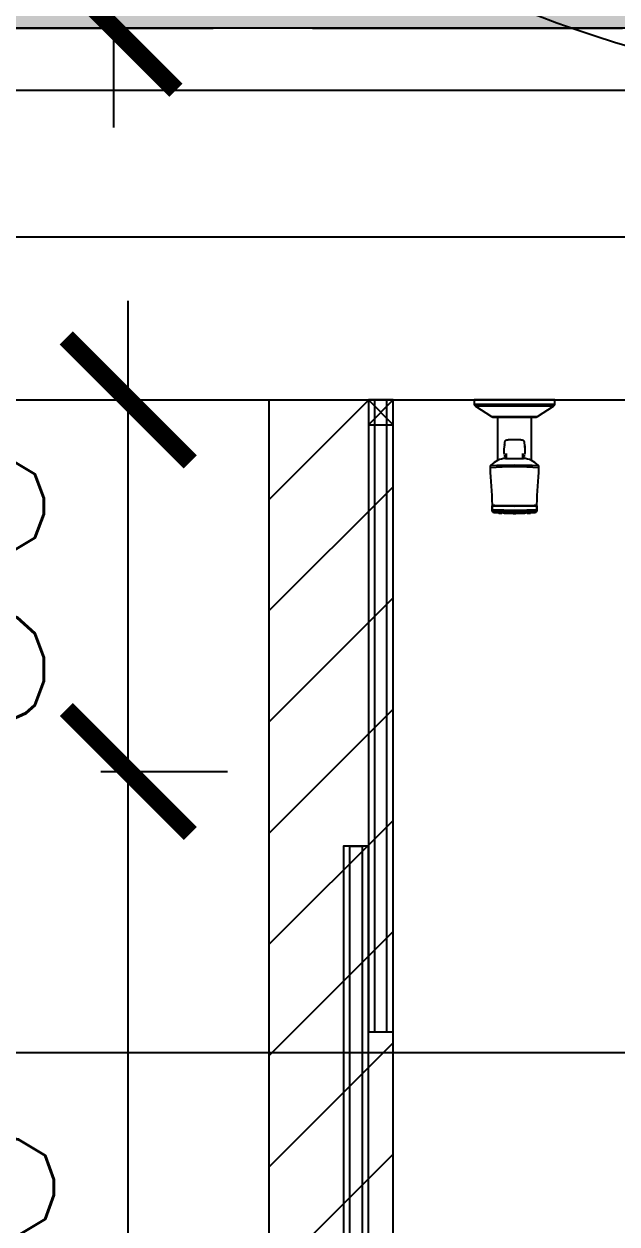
# Model space of a CAD drawing. Header units: centimetres. Extents: x -3744 to 3813, y -6963 to 3597.
# Drawn here: x -1590.8 to -1542.9, y 2651.5 to 2748.3 of the extents above; entities that cross this region are included whole.
import ezdxf

# ---------------------------------------------------------------- set-up
doc = ezdxf.new("R2010")
doc.units = ezdxf.units.CM
doc.header["$LTSCALE"] = 100
doc.header["$MEASUREMENT"] = 0
for name, pattern in [('A0-01 FLOOR PLANS$0$HIDDEN', [0.375, 0.25, -0.125]), ('GRID$0$GRID$0$XREF GRID$0$GRIDS$0$CENTER', [2, 1.25, -0.25, 0.25, -0.25]), ('HIDDEN', [0.375, 0.25, -0.125])]:
    doc.linetypes.add(name, pattern=pattern)
for name, color, linetype in [('A0-01 FLOOR PLANS$0$BATH FIXTURES', 85, 'Continuous'), ('A0-01 FLOOR PLANS$0$DIM IN', 1, 'Continuous'), ('A0-01 FLOOR PLANS$0$DOOR', 1, 'Continuous'), ('A0-01 FLOOR PLANS$0$HIDDEN -03', 8, 'A0-01 FLOOR PLANS$0$HIDDEN'), ('A0-01 FLOOR PLANS$0$STAIR', 4, 'Continuous'), ('A0-01 FLOOR PLANS$0$THRESHOLD', 8, 'Continuous'), ('A0-01 FLOOR PLANS$0$TILE', 252, 'Continuous'), ('A0-01 FLOOR PLANS$0$WALL-01', 7, 'Continuous'), ('GRID$0$XREF GRID', 11, 'GRID$0$GRID$0$XREF GRID$0$GRIDS$0$CENTER'), ('SOURROUNDING$0$DIM IN', 1, 'Continuous'), ('SOURROUNDING$0$KERBSTONE', 11, 'Continuous'), ('WALL-01', 7, 'Continuous'), ('WALL-03', 2, 'Continuous')]:
    doc.layers.add(name, color=color, linetype=linetype)
doc.styles.add('22', font='romans.shx')
doc.styles.add('A0-01 FLOOR PLANS$0$22', font='romans.shx')
doc.dimstyles.new('100', dxfattribs={"dimtxt": 15, "dimasz": 10, "dimexe": 8, "dimexo": 12, "dimgap": 6, "dimtad": 1, "dimdec": 0, "dimzin": 0, "dimdsep": 46, "dimtxsty": '22', "dimblk": 'ARCHTICK', "dimcen": 30, "dimdle": 8, "dimclrd": 1, "dimclre": 1, "dimclrt": 2, "dimadec": 0, "dimazin": 0, "dimtfac": 1, "dimtdec": 0, "dimtmove": 2, "dimatfit": 3, "dimldrblk": 'OBLIQUE', "dimfxl": 100, "dimtolj": 1, "dimtzin": 0, "dimarcsym": 0})
doc.dimstyles.new('A0-01 FLOOR PLANS$0$100', dxfattribs={"dimtxt": 15, "dimasz": 10, "dimexe": 8, "dimexo": 12, "dimgap": 6, "dimtad": 1, "dimdec": 0, "dimzin": 0, "dimdsep": 46, "dimtxsty": 'A0-01 FLOOR PLANS$0$22', "dimblk": 'A0-01 FLOOR PLANS$0$_ARCHTICK', "dimcen": 30, "dimdle": 8, "dimclrd": 1, "dimclre": 1, "dimclrt": 2, "dimadec": 0, "dimazin": 0, "dimtfac": 1, "dimtdec": 0, "dimtmove": 2, "dimatfit": 3, "dimldrblk": 'A0-01 FLOOR PLANS$0$_OBLIQUE', "dimfxl": 100, "dimtolj": 1, "dimtzin": 0, "dimarcsym": 0})

# ---------------------------------------------------------------- blocks, each defined once
blk = doc.blocks.new('_ARCHTICK')
at = {"color": 0, "linetype": 'ByBlock', "const_width": 0.15}
blk.add_lwpolyline([(-0.5, -0.5), (0.5, 0.5)], dxfattribs=at)
blk = doc.blocks.new('*D165')
at = {"layer": 'Defpoints', "color": 0, "transparency": 16777216}
for p in [(-1685, 3048), (-1583.541, 3048), (-1685, 2748)]:
    blk.add_point(p, dxfattribs=at)
at = {"layer": 'WALL-03', "color": 1, "lineweight": -2, "transparency": 16777216}
for p, q in [((-1583.541, 2740), (-1583.541, 3056)), ((-1673, 3048), (-1575.541, 3048)), ((-1673, 2748), (-1575.541, 2748))]:
    blk.add_line(p, q, dxfattribs=at)
at = {"layer": 'WALL-03', "color": 1, "lineweight": -2, "transparency": 16777216, "xscale": 10, "yscale": 10, "zscale": 10}
for p, rotation in [((-1583.541, 3048), 90), ((-1583.541, 2748), 270)]:
    blk.add_blockref('_ARCHTICK', p, dxfattribs=dict(at, rotation=rotation))
at = {"layer": 'WALL-03', "color": 2, "transparency": 16777216, "insert": (-1597.041, 2898), "char_height": 15, "attachment_point": 5, "rotation": 90, "style": '22'}
blk.add_mtext('\\A1;300', dxfattribs=at)
blk = doc.blocks.new('_OBLIQUE')
at = {"color": 0, "linetype": 'ByBlock'}
blk.add_line((-0.5, -0.5), (0.5, 0.5), dxfattribs=at)
blk = doc.blocks.new('GRID')
at = {"layer": 'GRID$0$XREF GRID'}
for p, q in [((-1969.804, 2696.16), (-230.236, 2696.16)), ((-1969.804, 2630.32), (-230.236, 2630.32))]:
    blk.add_line(p, q, dxfattribs=at)
blk = doc.blocks.new('A0-01 FLOOR PLANS$0$_ARCHTICK')
at = {"color": 0, "linetype": 'ByBlock', "const_width": 0.15}
blk.add_lwpolyline([(-0.5, -0.5), (0.5, 0.5)], dxfattribs=at)
blk = doc.blocks.new('*D2051')
at = {"layer": 'A0-01 FLOOR PLANS$0$DIM IN', "color": 1, "lineweight": -2, "transparency": 16777216}
for p, q in [((-1687.379, 2565), (-1687.379, 2661)), ((-1689.605, 2653), (-1679.379, 2653)), ((-1732.247, 2573), (-1679.379, 2573))]:
    blk.add_line(p, q, dxfattribs=at)
at = {"layer": 'Defpoints', "color": 0, "transparency": 16777216}
for p in [(-1701.605, 2653), (-1687.379, 2653), (-1744.247, 2573)]:
    blk.add_point(p, dxfattribs=at)
at = {"layer": 'A0-01 FLOOR PLANS$0$DIM IN', "color": 1, "lineweight": -2, "transparency": 16777216, "xscale": 10, "yscale": 10, "zscale": 10}
for p, rotation in [((-1687.379, 2653), 90), ((-1687.379, 2573), 270)]:
    blk.add_blockref('A0-01 FLOOR PLANS$0$_ARCHTICK', p, dxfattribs=dict(at, rotation=rotation))
at = {"layer": 'A0-01 FLOOR PLANS$0$DIM IN', "color": 2, "transparency": 16777216, "insert": (-1700.879, 2613), "char_height": 15, "attachment_point": 5, "rotation": 90, "style": 'A0-01 FLOOR PLANS$0$22'}
blk.add_mtext('\\A1;80', dxfattribs=at)
blk = doc.blocks.new('A0-01 FLOOR PLANS$0$_OBLIQUE')
at = {"color": 0, "linetype": 'ByBlock'}
blk.add_line((-0.5, -0.5), (0.5, 0.5), dxfattribs=at)
blk = doc.blocks.new('*D2070')
at = {"layer": 'A0-01 FLOOR PLANS$0$DIM IN', "color": 1, "lineweight": -2, "transparency": 16777216}
for p, q in [((-1687.379, 2645), (-1687.379, 2691)), ((-1689.605, 2683), (-1679.379, 2683)), ((-1689.605, 2653), (-1679.379, 2653))]:
    blk.add_line(p, q, dxfattribs=at)
at = {"layer": 'Defpoints', "color": 0, "transparency": 16777216}
for p in [(-1701.605, 2683), (-1687.379, 2683), (-1701.605, 2653)]:
    blk.add_point(p, dxfattribs=at)
at = {"layer": 'A0-01 FLOOR PLANS$0$DIM IN', "color": 1, "lineweight": -2, "transparency": 16777216, "xscale": 10, "yscale": 10, "zscale": 10}
for p, rotation in [((-1687.379, 2683), 90), ((-1687.379, 2653), 270)]:
    blk.add_blockref('A0-01 FLOOR PLANS$0$_ARCHTICK', p, dxfattribs=dict(at, rotation=rotation))
at = {"layer": 'A0-01 FLOOR PLANS$0$DIM IN', "color": 2, "transparency": 16777216, "insert": (-1701.71, 2668), "char_height": 15, "attachment_point": 5, "rotation": 90, "style": 'A0-01 FLOOR PLANS$0$22'}
blk.add_mtext('\\A1;30', dxfattribs=at)
blk = doc.blocks.new('A0-01 FLOOR PLANS$0$A$Cadd0125e')
at = {"layer": 'A0-01 FLOOR PLANS$0$BATH FIXTURES'}
for p, q in [((8.652, 0.093), (8.652, 6.407)), ((8.821, 6.5), (8.821, 0)), ((7.823, 5.098), (7.823, 1.402)), ((9.161, 1.25), (9.161, 5.25)), ((7.761, 4.635), (4.264, 4.635)), ((4.837, 3.935), (4.444, 3.932)), ((4.836, 3.935), (4.444, 3.932)), ((4.822, 3.933), (4.822, 3.933)), ((5.52, 4.068), (5.321, 4.071)), ((4.444, 2.568), (4.836, 2.565)), ((5.317, 2.424), (5.516, 2.428)), ((4.264, 1.865), (7.761, 1.865))]:
    blk.add_line(p, q, dxfattribs=at)
for points in [[(8.652, 0.093, 0.257001), (8.821, 0), (9.161, 0), (9.161, 6.5), (8.821, 6.5, 0.257001), (8.652, 6.407), (7.823, 5.098, 0.142087), (7.761, 4.884), (7.761, 1.616, 0.142087), (7.823, 1.402)], [(0.034, 4.096, 0.404323), (0.004, 4.068, -0.404323)], [(0.044, 4.536, 0.404323), (0.015, 4.507, -0.404323)], [(0.047, 4.156, 0.404323), (0.017, 4.127, -0.404323)], [(0.03, 3.385, 0.404323), (0, 3.357, -0.404323)], [(0.011, 3.839, 0.056358), (0.01, 3.833, -0.056358)], [(0.04, 2.909, 0.404323), (0.01, 2.881, -0.404323)], [(0.049, 2.995, 0.404323), (0.019, 2.967, -0.404323)], [(0.034, 2.674, 0.404323), (0.004, 2.645, -0.404323)], [(0.044, 2.234, 0.404323), (0.015, 2.206, -0.404323)]]:
    blk.add_lwpolyline(points, format="xyb", close=True, dxfattribs=at)
for points in [[(0.595, 5.044), (0.273, 5.044)], [(0.273, 1.456), (0.595, 1.456)]]:
    blk.add_lwpolyline(points, close=True, dxfattribs=at)
blk.add_lwpolyline([(3.888, 5.147, 0.00277), (3.873, 5.16, 0.001337), (3.866, 5.166, -0.020661), (3.866, 1.333, 0.001362), (3.873, 1.34, 0.00279), (3.888, 1.353)], format="xyb", dxfattribs=at)
for centre, radius, start, end in [((3.721, 5.019), 0.207, 45.46175, 99.49755), ((-27.865, 3.251), 31.613, 356.41998, 3.57738), ((3.829, 5.113), 0.0651, 46.21116, 54.7843), ((2.673, 3.859), 1.771, 4.05993, 46.71054), ((19.333, 3.25), 14.91, 177.17518, 182.82458), ((2.674, 2.641), 1.771, 313.28977, 355.95366), ((3.722, 1.478), 0.204, 260.0327, 314.9167), ((3.828, 1.387), 0.0656, 306.85545, 313.77575)]:
    blk.add_arc(centre, radius, start, end, dxfattribs=at)
for centre, major_axis, ratio, start_param, end_param in [((0.625, 3.25), (0, 1.764), 0.017452, 0.079526, 3.069997), ((0.625, 3.25), (0, 1.764), 0.017452, 0.079526, 3.069997), ((0.625, 3.25), (0, 1.764), 0.017452, 0, 0.079526), ((0.625, 3.25), (0, 1.764), 0.017452, 0, 0.079526), ((4.708, 3.965), (0.197, -0.012), 0.259959, 4.930881, 5.439711), ((0.625, 3.25), (0, 1.764), 0.017452, 3.069997, 3.292425), ((0.625, 3.25), (0, 1.764), 0.017452, 3.069997, 3.292425), ((0.625, 3.25), (0, 1.764), 0.017452, 3.292425, 3.362535), ((0.625, 3.25), (0, 1.764), 0.017452, 3.292425, 3.362535)]:
    blk.add_ellipse(centre, major_axis=major_axis, ratio=ratio, start_param=start_param, end_param=end_param, dxfattribs=at)
for points, knots in [([(0.273, 1.456), (0.253, 1.455), (0.223, 1.456), (0.179, 1.464), (0.148, 1.477), (0.129, 1.49), (0.117, 1.501), (0.11, 1.51), (0.099, 1.526), (0.09, 1.545), (0.085, 1.567), (0.083, 1.581), (0.08, 1.603), (0.078, 1.631), (0.076, 1.666), (0.073, 1.71), (0.071, 1.763), (0.069, 1.827), (0.067, 1.902), (0.066, 1.986), (0.064, 2.077), (0.062, 2.172), (0.061, 2.271), (0.06, 2.372), (0.059, 2.475), (0.058, 2.594), (0.057, 2.731), (0.056, 2.889), (0.055, 3.055), (0.055, 3.208), (0.055, 3.347), (0.056, 3.469), (0.056, 3.594), (0.056, 3.718), (0.057, 3.84), (0.058, 3.962), (0.059, 4.082), (0.06, 4.198), (0.062, 4.301), (0.063, 4.394), (0.065, 4.476), (0.066, 4.55), (0.068, 4.621), (0.07, 4.683), (0.071, 4.738), (0.073, 4.784), (0.075, 4.827), (0.077, 4.864), (0.08, 4.897), (0.083, 4.92), (0.086, 4.937), (0.089, 4.949), (0.093, 4.961), (0.098, 4.971), (0.107, 4.986), (0.117, 4.999), (0.13, 5.01), (0.143, 5.019), (0.163, 5.03), (0.191, 5.039), (0.23, 5.044), (0.256, 5.045), (0.273, 5.044), (0.256, 5.045), (0.23, 5.044), (0.191, 5.039), (0.163, 5.03), (0.143, 5.019), (0.13, 5.01), (0.117, 4.999), (0.107, 4.986), (0.098, 4.971), (0.093, 4.961), (0.089, 4.949), (0.086, 4.937), (0.083, 4.92), (0.08, 4.897), (0.077, 4.864), (0.075, 4.827), (0.073, 4.784), (0.071, 4.738), (0.07, 4.683), (0.068, 4.621), (0.066, 4.55), (0.065, 4.476), (0.063, 4.394), (0.062, 4.301), (0.06, 4.198), (0.059, 4.082), (0.058, 3.962), (0.057, 3.84), (0.056, 3.718), (0.056, 3.594), (0.056, 3.469), (0.055, 3.347), (0.055, 3.208), (0.055, 3.055), (0.056, 2.889), (0.057, 2.731), (0.058, 2.594), (0.059, 2.475), (0.06, 2.372), (0.061, 2.271), (0.062, 2.172), (0.064, 2.077), (0.066, 1.986), (0.067, 1.902), (0.069, 1.827), (0.071, 1.763), (0.073, 1.71), (0.076, 1.666), (0.078, 1.631), (0.08, 1.603), (0.083, 1.581), (0.085, 1.567), (0.09, 1.545), (0.099, 1.526), (0.11, 1.51), (0.117, 1.501), (0.129, 1.49), (0.148, 1.477), (0.179, 1.464), (0.223, 1.456), (0.253, 1.455), (0.273, 1.456)], [0, 0, 0, 0, 0.009924, 0.017881, 0.02396, 0.02839, 0.031389, 0.033592, 0.038002, 0.047186, 0.057208, 0.072286, 0.088852, 0.106788, 0.126095, 0.146781, 0.16886, 0.192349, 0.217137, 0.241707, 0.265629, 0.288899, 0.311512, 0.333465, 0.354752, 0.375371, 0.405038, 0.434021, 0.464183, 0.495586, 0.517215, 0.539395, 0.562133, 0.585428, 0.608917, 0.63157, 0.657568, 0.68228, 0.70571, 0.727859, 0.749308, 0.768613, 0.78946, 0.811862, 0.829695, 0.848419, 0.868047, 0.888308, 0.910368, 0.929016, 0.937976, 0.945877, 0.954411, 0.961283, 0.965115, 0.969625, 0.972243, 0.975197, 0.979194, 0.984585, 0.991509, 1, 1, 1, 1.008491, 1.015415, 1.020806, 1.024803, 1.027757, 1.030375, 1.034885, 1.038717, 1.045589, 1.054123, 1.062024, 1.070984, 1.089632, 1.111692, 1.131953, 1.151581, 1.170305, 1.188138, 1.21054, 1.231387, 1.250692, 1.272141, 1.29429, 1.31772, 1.342432, 1.36843, 1.391083, 1.414572, 1.437867, 1.460605, 1.482785, 1.504414, 1.535817, 1.565979, 1.594962, 1.624629, 1.645248, 1.666535, 1.688488, 1.711101, 1.734371, 1.758293, 1.782863, 1.807651, 1.83114, 1.853219, 1.873905, 1.893212, 1.911148, 1.927714, 1.942792, 1.952814, 1.961998, 1.966408, 1.968611, 1.97161, 1.97604, 1.982119, 1.990076, 2, 2, 2, 2]), ([(0.273, 1.456), (0.273, 1.456), (0.273, 1.456), (0.269, 1.458), (0.264, 1.507), (0.257, 1.69), (0.253, 1.825), (0.248, 2.16), (0.245, 2.361), (0.242, 2.796), (0.242, 3.031), (0.242, 3.501), (0.243, 3.735), (0.246, 4.168), (0.248, 4.366), (0.254, 4.695), (0.257, 4.826), (0.265, 5), (0.269, 5.044), (0.273, 5.044), (0.269, 5.044), (0.265, 5), (0.257, 4.826), (0.254, 4.695), (0.248, 4.366), (0.246, 4.168), (0.243, 3.735), (0.242, 3.501), (0.242, 3.031), (0.242, 2.796), (0.245, 2.361), (0.248, 2.16), (0.253, 1.825), (0.257, 1.69), (0.264, 1.507), (0.269, 1.458), (0.273, 1.456), (0.273, 1.456), (0.273, 1.456)], [0, 0, 0, 0, 0.002872, 0.002872, 0.127872, 0.127872, 0.252872, 0.252872, 0.377872, 0.377872, 0.502872, 0.502872, 0.627872, 0.627872, 0.752872, 0.752872, 0.877872, 0.877872, 1, 1, 1, 1.12242, 1.12242, 1.247719, 1.247719, 1.373018, 1.373018, 1.498316, 1.498316, 1.623615, 1.623615, 1.748914, 1.748914, 1.874213, 1.874213, 1.999512, 1.999512, 2, 2, 2, 2]), ([(0.595, 5.044), (0.598, 5.044), (0.604, 5.044), (0.613, 5.039), (0.619, 5.034), (0.622, 5.028), (0.625, 5.023), (0.626, 5.018), (0.628, 5.011), (0.628, 5.005), (0.629, 5.001), (0.628, 5.005), (0.628, 5.011), (0.626, 5.018), (0.625, 5.023), (0.622, 5.028), (0.619, 5.034), (0.613, 5.039), (0.604, 5.044), (0.598, 5.044), (0.595, 5.044)], [0, 0, 0, 0, 0.040837, 0.104882, 0.170099, 0.240859, 0.347859, 0.486894, 0.698093, 1, 1, 1, 1.301907, 1.513106, 1.652141, 1.759141, 1.829901, 1.895118, 1.959163, 2, 2, 2, 2]), ([(0.63, 1.523), (0.63, 1.527), (0.63, 1.531), (0.627, 1.559), (0.625, 1.591), (0.622, 1.679), (0.62, 1.733), (0.616, 1.86), (0.615, 1.932), (0.612, 2.095), (0.611, 2.183), (0.609, 2.372), (0.608, 2.475), (0.605, 2.792), (0.605, 3.019), (0.605, 3.25), (0.605, 3.481), (0.605, 3.71), (0.608, 4.131), (0.611, 4.326), (0.615, 4.567), (0.616, 4.641), (0.62, 4.767), (0.622, 4.821), (0.625, 4.908), (0.627, 4.942), (0.63, 4.968), (0.63, 4.972), (0.63, 4.976)], [0, 0, 0, 0, 0.031344, 0.031344, 0.169724, 0.169724, 0.308103, 0.308103, 0.446482, 0.446482, 0.584862, 0.584862, 0.723241, 0.723241, 1, 1, 1, 1.277961, 1.277961, 1.555923, 1.555923, 1.694904, 1.694904, 1.833884, 1.833884, 1.972865, 1.972865, 2, 2, 2, 2]), ([(0.682, 5.047), (0.68, 5.047), (0.674, 5.047), (0.664, 5.043), (0.653, 5.037), (0.646, 5.029), (0.641, 5.022), (0.638, 5.016), (0.636, 5.011), (0.634, 5.005), (0.633, 4.997), (0.631, 4.989), (0.631, 4.983), (0.631, 4.981)], [0, 0, 0, 0, 0.018142, 0.075916, 0.128935, 0.180639, 0.234525, 0.295667, 0.372066, 0.476166, 0.632104, 0.912558, 1, 1, 1, 1]), ([(0.044, 4.265), (0.044, 4.265), (0.04, 4.265), (0.033, 4.267), (0.025, 4.272), (0.02, 4.279), (0.017, 4.285), (0.015, 4.289), (0.015, 4.292), (0.015, 4.294), (0.015, 4.295), (0.015, 4.294), (0.015, 4.292), (0.015, 4.289), (0.017, 4.285), (0.02, 4.279), (0.025, 4.272), (0.033, 4.267), (0.04, 4.265), (0.044, 4.265), (0.044, 4.265)], [0, 0, 0, 0, 0.017198, 0.209791, 0.385258, 0.529689, 0.655532, 0.744471, 0.846042, 1, 1, 1, 1.153958, 1.255529, 1.344468, 1.470311, 1.614742, 1.790209, 1.982802, 2, 2, 2, 2]), ([(4.736, 4.064), (4.72, 4.063), (4.699, 4.061), (4.666, 4.056), (4.657, 4.054), (4.649, 4.053), (4.636, 4.051), (4.619, 4.046), (4.601, 4.036), (4.585, 4.024), (4.572, 4.007), (4.562, 3.988), (4.551, 3.965), (4.544, 3.944), (4.541, 3.933), (4.541, 3.933)], [0, 0, 0, 0, 0.261916, 0.442765, 0.490102, 0.537322, 0.596088, 0.655775, 0.714696, 0.772041, 0.819201, 0.865142, 0.929777, 0.998908, 1, 1, 1, 1]), ([(4.741, 4.064), (4.833, 4.072), (4.925, 4.072), (5.017, 4.072), (5.092, 4.072), (5.168, 4.072), (5.244, 4.072), (5.31, 4.071), (5.376, 4.07), (5.441, 4.068)], [0, 0, 0, 0, 1, 1, 1, 2, 2, 2, 3, 3, 3, 3]), ([(5.517, 2.428), (5.529, 2.428), (5.548, 2.428), (5.578, 2.429), (5.605, 2.43), (5.63, 2.432), (5.652, 2.433), (5.673, 2.435), (5.69, 2.436), (5.707, 2.438), (5.722, 2.44), (5.738, 2.442), (5.753, 2.445), (5.766, 2.447), (5.776, 2.45), (5.786, 2.452), (5.795, 2.455), (5.803, 2.458), (5.811, 2.461), (5.817, 2.464), (5.824, 2.467), (5.832, 2.472), (5.841, 2.479), (5.854, 2.491), (5.866, 2.51), (5.876, 2.532), (5.887, 2.56), (5.897, 2.597), (5.907, 2.64), (5.917, 2.693), (5.926, 2.75), (5.931, 2.798), (5.935, 2.835), (5.938, 2.865), (5.94, 2.899), (5.944, 2.948), (5.946, 3.012), (5.949, 3.093), (5.95, 3.18), (5.95, 3.273), (5.949, 3.368), (5.947, 3.461), (5.944, 3.55), (5.939, 3.621), (5.934, 3.675), (5.93, 3.714), (5.925, 3.755), (5.918, 3.801), (5.91, 3.845), (5.902, 3.882), (5.894, 3.912), (5.886, 3.939), (5.877, 3.964), (5.868, 3.983), (5.857, 4), (5.847, 4.012), (5.84, 4.019), (5.831, 4.025), (5.824, 4.029), (5.816, 4.034), (5.806, 4.038), (5.798, 4.041), (5.792, 4.043), (5.784, 4.045), (5.777, 4.047), (5.768, 4.049), (5.758, 4.051), (5.748, 4.052), (5.736, 4.054), (5.72, 4.057), (5.706, 4.058), (5.689, 4.06), (5.675, 4.061), (5.658, 4.062), (5.64, 4.064), (5.62, 4.065), (5.599, 4.066), (5.577, 4.067), (5.563, 4.067), (5.556, 4.067)], [0, 0, 0, 0, 0.034691, 0.066377, 0.095186, 0.121282, 0.144852, 0.166081, 0.185168, 0.198757, 0.215917, 0.236123, 0.253223, 0.267206, 0.276209, 0.285043, 0.295811, 0.304095, 0.310563, 0.315945, 0.319875, 0.324511, 0.330106, 0.335887, 0.343605, 0.354236, 0.366908, 0.378747, 0.392043, 0.407307, 0.422694, 0.435607, 0.441339, 0.447544, 0.455288, 0.462789, 0.477632, 0.492677, 0.508995, 0.526024, 0.543675, 0.561661, 0.578526, 0.595192, 0.605393, 0.613569, 0.622125, 0.635568, 0.648559, 0.659166, 0.668835, 0.678191, 0.688076, 0.698939, 0.708058, 0.711559, 0.715397, 0.719322, 0.723637, 0.72731, 0.732041, 0.737264, 0.743366, 0.750983, 0.761063, 0.770186, 0.779166, 0.790116, 0.803025, 0.820484, 0.841437, 0.854477, 0.86953, 0.886728, 0.906336, 0.927258, 0.950798, 0.9772, 1, 1, 1, 1]), ([(0.03, 3.115), (0.029, 3.115), (0.026, 3.114), (0.018, 3.117), (0.01, 3.122), (0.005, 3.128), (0.002, 3.134), (0.001, 3.139), (0, 3.142), (0, 3.143), (0, 3.144), (0, 3.143), (0, 3.142), (0.001, 3.139), (0.002, 3.134), (0.005, 3.128), (0.01, 3.122), (0.018, 3.117), (0.026, 3.114), (0.029, 3.115), (0.03, 3.115)], [0, 0, 0, 0, 0.017198, 0.209791, 0.385258, 0.529689, 0.655532, 0.744471, 0.846042, 1, 1, 1, 1.153958, 1.255529, 1.344468, 1.470311, 1.614742, 1.790209, 1.982802, 2, 2, 2, 2]), ([(0.034, 3.826), (0.034, 3.826), (0.03, 3.825), (0.022, 3.828), (0.014, 3.833), (0.009, 3.839), (0.006, 3.845), (0.005, 3.85), (0.004, 3.853), (0.004, 3.854), (0.004, 3.855), (0.004, 3.854), (0.004, 3.853), (0.005, 3.85), (0.006, 3.845), (0.009, 3.839), (0.014, 3.833), (0.022, 3.828), (0.03, 3.825), (0.034, 3.826), (0.034, 3.826)], [0, 0, 0, 0, 0.017198, 0.209791, 0.385258, 0.529689, 0.655532, 0.744471, 0.846042, 1, 1, 1, 1.153958, 1.255529, 1.344468, 1.470311, 1.614742, 1.790209, 1.982802, 2, 2, 2, 2]), ([(0.04, 3.591), (0.039, 3.591), (0.036, 3.59), (0.028, 3.593), (0.02, 3.598), (0.015, 3.604), (0.012, 3.61), (0.01, 3.615), (0.01, 3.618), (0.01, 3.619), (0.01, 3.62), (0.01, 3.619), (0.01, 3.618), (0.01, 3.615), (0.012, 3.61), (0.015, 3.604), (0.02, 3.598), (0.028, 3.593), (0.036, 3.59), (0.039, 3.591), (0.04, 3.591)], [0, 0, 0, 0, 0.017198, 0.209791, 0.385258, 0.529689, 0.655532, 0.744471, 0.846042, 1, 1, 1, 1.153958, 1.255529, 1.344468, 1.470311, 1.614742, 1.790209, 1.982802, 2, 2, 2, 2]), ([(0.049, 3.505), (0.048, 3.505), (0.045, 3.504), (0.037, 3.506), (0.029, 3.511), (0.024, 3.518), (0.021, 3.524), (0.02, 3.529), (0.019, 3.532), (0.019, 3.533), (0.019, 3.534), (0.019, 3.533), (0.019, 3.532), (0.02, 3.529), (0.021, 3.524), (0.024, 3.518), (0.029, 3.511), (0.037, 3.506), (0.045, 3.504), (0.048, 3.505), (0.049, 3.505)], [0, 0, 0, 0, 0.017198, 0.209791, 0.385258, 0.529689, 0.655532, 0.744471, 0.846042, 1, 1, 1, 1.153958, 1.255529, 1.344468, 1.470311, 1.614742, 1.790209, 1.982802, 2, 2, 2, 2]), ([(0.034, 2.403), (0.034, 2.403), (0.03, 2.403), (0.022, 2.405), (0.014, 2.41), (0.009, 2.417), (0.006, 2.423), (0.005, 2.427), (0.004, 2.43), (0.004, 2.432), (0.004, 2.433), (0.004, 2.432), (0.004, 2.43), (0.005, 2.427), (0.006, 2.423), (0.009, 2.417), (0.014, 2.41), (0.022, 2.405), (0.03, 2.403), (0.034, 2.403), (0.034, 2.403)], [0, 0, 0, 0, 0.017198, 0.209791, 0.385258, 0.529689, 0.655532, 0.744471, 0.846042, 1, 1, 1, 1.153958, 1.255529, 1.344468, 1.470311, 1.614742, 1.790209, 1.982802, 2, 2, 2, 2]), ([(0.011, 2.662), (0.01, 2.664), (0.01, 2.666), (0.01, 2.667), (0.01, 2.668), (0.01, 2.667), (0.01, 2.666), (0.01, 2.664), (0.011, 2.662)], [0, 0, 0, 0, 0.369056, 1, 1, 1, 1.630944, 2, 2, 2, 2]), ([(0.044, 1.964), (0.044, 1.964), (0.04, 1.963), (0.033, 1.966), (0.025, 1.971), (0.02, 1.977), (0.017, 1.983), (0.015, 1.988), (0.015, 1.991), (0.015, 1.992), (0.015, 1.993), (0.015, 1.992), (0.015, 1.991), (0.015, 1.988), (0.017, 1.983), (0.02, 1.977), (0.025, 1.971), (0.033, 1.966), (0.04, 1.963), (0.044, 1.964), (0.044, 1.964)], [0, 0, 0, 0, 0.017198, 0.209791, 0.385258, 0.529689, 0.655532, 0.744471, 0.846042, 1, 1, 1, 1.153958, 1.255529, 1.344468, 1.470311, 1.614742, 1.790209, 1.982802, 2, 2, 2, 2]), ([(0.047, 2.344), (0.046, 2.344), (0.043, 2.344), (0.035, 2.346), (0.027, 2.351), (0.022, 2.358), (0.019, 2.364), (0.018, 2.368), (0.017, 2.371), (0.017, 2.373), (0.017, 2.374), (0.017, 2.373), (0.017, 2.371), (0.018, 2.368), (0.019, 2.364), (0.022, 2.358), (0.027, 2.351), (0.035, 2.346), (0.043, 2.344), (0.046, 2.344), (0.047, 2.344)], [0, 0, 0, 0, 0.017198, 0.209791, 0.385258, 0.529689, 0.655532, 0.744471, 0.846042, 1, 1, 1, 1.153958, 1.255529, 1.344468, 1.470311, 1.614742, 1.790209, 1.982802, 2, 2, 2, 2]), ([(4.836, 2.581), (4.809, 2.585), (4.777, 2.588), (4.747, 2.587), (4.646, 2.588), (4.545, 2.589), (4.444, 2.59)], [0, 0, 0, 0, 1, 1, 1, 2, 2, 2, 2]), ([(4.54, 2.567), (4.543, 2.557), (4.55, 2.537), (4.561, 2.511), (4.571, 2.491), (4.584, 2.475), (4.594, 2.466), (4.607, 2.457), (4.623, 2.449), (4.639, 2.445), (4.652, 2.443), (4.658, 2.442), (4.666, 2.441), (4.686, 2.437), (4.709, 2.435), (4.728, 2.433), (4.735, 2.433)], [0, 0, 0, 0, 0.062609, 0.129698, 0.190349, 0.232139, 0.269729, 0.30588, 0.36386, 0.421572, 0.479984, 0.53868, 0.587117, 0.636096, 0.881647, 1, 1, 1, 1]), ([(5.441, 2.427), (5.376, 2.426), (5.31, 2.425), (5.244, 2.424), (5.168, 2.424), (5.092, 2.424), (5.017, 2.424), (4.924, 2.424), (4.832, 2.424), (4.74, 2.432)], [0, 0, 0, 0, 1, 1, 1, 2, 2, 2, 3, 3, 3, 3]), ([(0.629, 1.502), (0.629, 1.502), (0.629, 1.496), (0.628, 1.49), (0.626, 1.482), (0.625, 1.477), (0.623, 1.473), (0.62, 1.468), (0.615, 1.463), (0.607, 1.458), (0.599, 1.455), (0.595, 1.456), (0.595, 1.456), (0.595, 1.456), (0.599, 1.455), (0.607, 1.458), (0.615, 1.463), (0.62, 1.468), (0.623, 1.473), (0.625, 1.477), (0.626, 1.482), (0.628, 1.49), (0.629, 1.496), (0.629, 1.502), (0.629, 1.502)], [0, 0, 0, 0, 0.003514, 0.353947, 0.551493, 0.672416, 0.756463, 0.821383, 0.877965, 0.933598, 0.994778, 1, 1, 1, 1.005222, 1.066402, 1.122035, 1.178617, 1.243537, 1.327584, 1.448507, 1.646053, 1.996486, 2, 2, 2, 2]), ([(0.631, 1.519), (0.631, 1.517), (0.632, 1.51), (0.633, 1.502), (0.635, 1.493), (0.637, 1.486), (0.64, 1.48), (0.645, 1.473), (0.653, 1.465), (0.663, 1.458), (0.674, 1.454), (0.68, 1.454), (0.682, 1.454)], [0, 0, 0, 0, 0.087435, 0.430457, 0.580647, 0.688337, 0.753671, 0.81216, 0.867684, 0.92348, 0.980477, 1, 1, 1, 1])]:
    blk.add_open_spline(points, degree=3, knots=knots, dxfattribs=at)
for points, weights, knots in [([(0.625, 1.65), (0.609, 1.65), (0.601, 2.45), (0.593, 3.25), (0.601, 4.05), (0.609, 4.85), (0.625, 4.85), (0.597, 4.85), (0.597, 3.25), (0.597, 1.65), (0.625, 1.65)], [1, 0.866025403784, 1, 0.866025403784, 1, 0.866025403784, 1, 0.707106781187, 1, 0.707106781187, 1], [0, 0, 0, 1.047198, 1.047198, 2.094395, 2.094395, 3.141593, 3.141593, 4.712389, 4.712389, 6.283185, 6.283185, 6.283185]), ([(0.629, 4.998), (0.63, 4.99), (0.631, 4.978), (0.63, 4.99), (0.629, 4.998), (0.627, 5.014), (0.625, 5.014), (0.627, 5.014), (0.629, 4.998)], [1, 0.999435686662, 1, 0.999435686662, 1, 0.997653932691, 1, 0.997653932691, 1], [0, 0, 0, 0.0671932, 0.0671932, 0.1343865, 0.1343865, 0.2714116, 0.2714116, 0.4084367, 0.4084367, 0.4084367]), ([(0.004, 3.858), (0.003, 3.875), (0.003, 3.962), (0.003, 4.049), (0.004, 4.065), (0.003, 4.049), (0.003, 3.962), (0.003, 3.875), (0.004, 3.858)], [1, 0.771731449229, 1, 0.771731449229, 1, 0.771731449229, 1, 0.771731449229, 1], [0, 0, 0, 1.378474, 1.378474, 2.756948, 2.756948, 4.135422, 4.135422, 5.513896, 5.513896, 5.513896]), ([(0.015, 4.297), (0.013, 4.315), (0.013, 4.402), (0.013, 4.489), (0.015, 4.505), (0.013, 4.489), (0.013, 4.402), (0.013, 4.315), (0.015, 4.297)], [1, 0.771731449229, 1, 0.771731449229, 1, 0.771731449229, 1, 0.771731449229, 1], [0, 0, 0, 1.378474, 1.378474, 2.756948, 2.756948, 4.135422, 4.135422, 5.513896, 5.513896, 5.513896]), ([(0.034, 3.826), (0.032, 3.826), (0.032, 3.961), (0.032, 4.097), (0.034, 4.097), (0.047, 4.097), (0.059, 4.097), (0.047, 4.097), (0.034, 4.097), (0.032, 4.097), (0.032, 3.961), (0.032, 3.826), (0.034, 3.826), (0.046, 3.825), (0.057, 3.825), (0.046, 3.825), (0.034, 3.826)], [1, 0.707214493379, 1, 0.707214493379, 1, 1, 1, 1, 1, 0.707214493379, 1, 0.707214493379, 1, 1, 1, 1, 1], [0, 0, 0, 1.570492, 1.570492, 3.140983, 3.140983, 4.140983, 4.140983, 5.140983, 5.140983, 6.711475, 6.711475, 8.281967, 8.281967, 9.281967, 9.281967, 10.281967, 10.281967, 10.281967]), ([(0.044, 4.265), (0.042, 4.265), (0.042, 4.401), (0.042, 4.536), (0.044, 4.536), (0.055, 4.536), (0.066, 4.537), (0.055, 4.536), (0.044, 4.536), (0.042, 4.536), (0.042, 4.401), (0.042, 4.265), (0.044, 4.265), (0.053, 4.265), (0.061, 4.265), (0.053, 4.265), (0.044, 4.265)], [1, 0.707214493379, 1, 0.707214493379, 1, 1, 1, 1, 1, 0.707214493381, 1, 0.707214493381, 1, 1, 1, 1, 1], [0, 0, 0, 1.570492, 1.570492, 3.140983, 3.140983, 4.140983, 4.140983, 5.140983, 5.140983, 6.711475, 6.711475, 8.281967, 8.281967, 9.281967, 9.281967, 10.281967, 10.281967, 10.281967]), ([(0.045, 4.097), (0.045, 4.156), (0.047, 4.156), (0.053, 4.156), (0.06, 4.156), (0.053, 4.156), (0.047, 4.156), (0.045, 4.156), (0.045, 4.097)], [1, 0.884663674898, 1, 1, 1, 1, 1, 0.884663674898, 1], [0, 0, 0, 0.970048, 0.970048, 1.970048, 1.970048, 2.970048, 2.970048, 3.940097, 3.940097, 3.940097]), ([(4.444, 3.91), (4.595, 3.911), (4.747, 3.912), (4.797, 3.912), (4.836, 3.919)], [1, 1, 1, 0.967192798555, 1], [0, 0, 0, 1, 1, 1.513717, 1.513717, 1.513717]), ([(0, 3.147), (-0.001, 3.164), (-0.001, 3.251), (-0.001, 3.338), (0, 3.354), (-0.001, 3.338), (-0.001, 3.251), (-0.001, 3.164), (0, 3.147)], [1, 0.771731449229, 1, 0.771731449229, 1, 0.771731449229, 1, 0.771731449229, 1], [0, 0, 0, 1.378474, 1.378474, 2.756948, 2.756948, 4.135422, 4.135422, 5.513896, 5.513896, 5.513896]), ([(0.01, 3.623), (0.008, 3.64), (0.008, 3.727), (0.008, 3.814), (0.01, 3.83), (0.008, 3.814), (0.008, 3.727), (0.008, 3.64), (0.01, 3.623)], [1, 0.771731449229, 1, 0.771731449229, 1, 0.771731449229, 1, 0.771731449229, 1], [0, 0, 0, 1.378474, 1.378474, 2.756948, 2.756948, 4.135422, 4.135422, 5.513896, 5.513896, 5.513896]), ([(0.019, 3.537), (0.018, 3.548), (0.018, 3.601), (0.018, 3.548), (0.019, 3.537)], [1, 0.880136793313, 1, 0.880136793313, 1], [0, 0, 0, 0.989292, 0.989292, 1.978584, 1.978584, 1.978584]), ([(0.018, 2.9), (0.018, 2.953), (0.019, 2.964), (0.018, 2.953), (0.018, 2.9)], [1, 0.876807866783, 1, 0.876807866783, 1], [0, 0, 0, 1.003227, 1.003227, 2.006454, 2.006454, 2.006454]), ([(0.027, 3.388), (0.026, 3.397), (0.026, 3.435), (0.025, 3.473), (0.025, 3.517), (0.025, 3.473), (0.026, 3.435), (0.026, 3.397), (0.027, 3.388)], [1, 0.919204368944, 1, 0.919204368944, 1, 0.919204368944, 1, 0.919204368944, 1], [0, 0, 0, 0.809482, 0.809482, 1.618964, 1.618964, 2.428447, 2.428447, 3.237929, 3.237929, 3.237929]), ([(0.025, 2.984), (0.025, 3.028), (0.026, 3.066), (0.026, 3.104), (0.027, 3.113), (0.026, 3.104), (0.026, 3.066), (0.025, 3.028), (0.025, 2.984)], [1, 0.918085200288, 1, 0.918085200288, 1, 0.918085200288, 1, 0.918085200288, 1], [0, 0, 0, 0.815148, 0.815148, 1.630295, 1.630295, 2.445443, 2.445443, 3.260591, 3.260591, 3.260591]), ([(0.03, 3.114), (0.027, 3.115), (0.027, 3.25), (0.027, 3.385), (0.03, 3.386), (0.043, 3.386), (0.055, 3.386), (0.043, 3.386), (0.03, 3.386), (0.027, 3.385), (0.027, 3.25), (0.027, 3.115), (0.03, 3.114), (0.043, 3.114), (0.055, 3.114), (0.043, 3.114), (0.03, 3.114)], [1, 0.707214493378, 1, 0.707214493378, 1, 1, 1, 1, 1, 0.707214493381, 1, 0.707214493381, 1, 1, 1, 1, 1], [0, 0, 0, 1.570492, 1.570492, 3.140983, 3.140983, 4.140983, 4.140983, 5.140983, 5.140983, 6.711475, 6.711475, 8.281967, 8.281967, 9.281967, 9.281967, 10.281967, 10.281967, 10.281967]), ([(0.038, 3.827), (0.037, 3.764), (0.037, 3.677), (0.038, 3.591), (0.04, 3.591), (0.048, 3.59), (0.056, 3.59), (0.048, 3.59), (0.04, 3.591), (0.038, 3.591), (0.037, 3.677), (0.037, 3.764), (0.038, 3.827)], [1, 0.824380766099, 1, 0.824380766099, 1, 1, 1, 1, 1, 0.824519982907, 1, 0.824519982907, 1], [0, 0, 0, 1.203378, 1.203378, 2.406756, 2.406756, 3.406756, 3.406756, 4.406756, 4.406756, 5.609642, 5.609642, 6.812528, 6.812528, 6.812528]), ([(0.038, 2.674), (0.037, 2.737), (0.037, 2.823), (0.038, 2.909), (0.04, 2.909), (0.048, 2.91), (0.056, 2.91), (0.048, 2.91), (0.04, 2.909), (0.038, 2.909), (0.037, 2.823), (0.037, 2.737), (0.038, 2.674)], [1, 0.825991228198, 1, 0.825991228198, 1, 1, 1, 1, 1, 0.825991228198, 1, 0.825991228198, 1], [0, 0, 0, 1.197676, 1.197676, 2.395352, 2.395352, 3.395352, 3.395352, 4.395352, 4.395352, 5.593027, 5.593027, 6.790703, 6.790703, 6.790703]), ([(0.049, 3.504), (0.047, 3.504), (0.047, 3.59), (0.047, 3.504), (0.049, 3.504), (0.052, 3.504), (0.056, 3.504), (0.052, 3.504), (0.049, 3.504)], [1, 0.826224660362, 1, 0.826224660368, 1, 1, 1, 1, 1], [0, 0, 0, 1.196847, 1.196847, 2.393695, 2.393695, 3.393695, 3.393695, 4.393695, 4.393695, 4.393695]), ([(0.047, 2.91), (0.047, 2.996), (0.049, 2.996), (0.052, 2.996), (0.056, 2.996), (0.052, 2.996), (0.049, 2.996), (0.047, 2.996), (0.047, 2.91)], [1, 0.826224660367, 1, 1, 1, 1, 1, 0.826224660367, 1], [0, 0, 0, 1.196847, 1.196847, 2.196847, 2.196847, 3.196847, 3.196847, 4.393695, 4.393695, 4.393695]), ([(0.004, 2.435), (0.003, 2.453), (0.003, 2.54), (0.003, 2.627), (0.004, 2.643), (0.003, 2.627), (0.003, 2.54), (0.003, 2.453), (0.004, 2.435)], [1, 0.771731449229, 1, 0.771731449229, 1, 0.771731449229, 1, 0.771731449229, 1], [0, 0, 0, 1.378474, 1.378474, 2.756948, 2.756948, 4.135422, 4.135422, 5.513896, 5.513896, 5.513896]), ([(0.01, 2.67), (0.008, 2.688), (0.008, 2.775), (0.008, 2.862), (0.01, 2.878), (0.008, 2.862), (0.008, 2.775), (0.008, 2.688), (0.01, 2.67)], [1, 0.771731449229, 1, 0.771731449229, 1, 0.771731449229, 1, 0.771731449229, 1], [0, 0, 0, 1.378474, 1.378474, 2.756948, 2.756948, 4.135422, 4.135422, 5.513896, 5.513896, 5.513896]), ([(0.015, 1.996), (0.013, 2.013), (0.013, 2.1), (0.013, 2.187), (0.015, 2.203), (0.013, 2.187), (0.013, 2.1), (0.013, 2.013), (0.015, 1.996)], [1, 0.771731449229, 1, 0.771731449229, 1, 0.771731449229, 1, 0.771731449229, 1], [0, 0, 0, 1.378474, 1.378474, 2.756948, 2.756948, 4.135422, 4.135422, 5.513896, 5.513896, 5.513896]), ([(0.034, 2.403), (0.032, 2.403), (0.032, 2.539), (0.032, 2.674), (0.034, 2.674), (0.046, 2.674), (0.057, 2.675), (0.046, 2.674), (0.034, 2.674), (0.032, 2.674), (0.032, 2.539), (0.032, 2.403), (0.034, 2.403), (0.047, 2.403), (0.059, 2.403), (0.047, 2.403), (0.034, 2.403)], [1, 0.707214493381, 1, 0.707214493381, 1, 1, 1, 1, 1, 0.707214493379, 1, 0.707214493379, 1, 1, 1, 1, 1], [0, 0, 0, 1.570492, 1.570492, 3.140983, 3.140983, 4.140983, 4.140983, 5.140983, 5.140983, 6.711475, 6.711475, 8.281967, 8.281967, 9.281967, 9.281967, 10.281967, 10.281967, 10.281967]), ([(0.044, 1.964), (0.042, 1.964), (0.042, 2.099), (0.042, 2.235), (0.044, 2.235), (0.053, 2.235), (0.061, 2.235), (0.053, 2.235), (0.044, 2.235), (0.042, 2.235), (0.042, 2.099), (0.042, 1.964), (0.044, 1.964), (0.055, 1.964), (0.066, 1.963), (0.055, 1.964), (0.044, 1.964)], [1, 0.707214493379, 1, 0.707214493379, 1, 1, 1, 1, 1, 0.707214493379, 1, 0.707214493379, 1, 1, 1, 1, 1], [0, 0, 0, 1.570492, 1.570492, 3.140983, 3.140983, 4.140983, 4.140983, 5.140983, 5.140983, 6.711475, 6.711475, 8.281967, 8.281967, 9.281967, 9.281967, 10.281967, 10.281967, 10.281967]), ([(0.047, 2.344), (0.045, 2.344), (0.045, 2.403), (0.045, 2.344), (0.047, 2.344), (0.053, 2.344), (0.06, 2.344), (0.053, 2.344), (0.047, 2.344)], [1, 0.884663674904, 1, 0.884663674899, 1, 1, 1, 1, 1], [0, 0, 0, 0.970048, 0.970048, 1.940097, 1.940097, 2.940097, 2.940097, 3.940097, 3.940097, 3.940097])]:
    blk.add_rational_spline(points, weights, degree=2, knots=knots, dxfattribs=at)
for points in [[(3.687, 5.223), (2.688, 5.165), (1.686, 5.106), (0.682, 5.047)], [(4.84, 3.935), (4.839, 3.935), (4.837, 3.935), (4.836, 3.935)], [(5.526, 4.068), (5.534, 4.068), (5.542, 4.067), (5.551, 4.067)], [(4.586, 2.567), (4.587, 2.566), (4.587, 2.566), (4.587, 2.566)], [(4.835, 2.581), (4.809, 2.585), (4.778, 2.588), (4.748, 2.587)], [(5.517, 2.428), (5.517, 2.428), (5.516, 2.428), (5.515, 2.428)], [(0.682, 1.453), (1.686, 1.394), (2.688, 1.335), (3.687, 1.277)]]:
    blk.add_open_spline(points, degree=3, dxfattribs=at)
blk = doc.blocks.new('A0-01 FLOOR PLANS')
at = {"layer": 'A0-01 FLOOR PLANS$0$THRESHOLD', "transparency": 33554687}
h = blk.add_hatch(dxfattribs=at)
h.set_pattern_fill('ANSI31', color=256, scale=2, angle=360)
h.set_pattern_definition([(45, (3339.3046, 6237.317), (-4.490128, 4.490128), [])])
h.paths.add_polyline_path([(-1676, 2683), (-1676, 2523), (-1666, 2523), (-1666, 2683)])
at = {"layer": 'A0-01 FLOOR PLANS$0$DOOR'}
for p, q in [((-1666, 2683), (-1668, 2681)), ((-1668, 2683), (-1666, 2681))]:
    blk.add_line(p, q, dxfattribs=at)
for points in [[(-1668, 2681), (-1666, 2681), (-1666, 2683), (-1668, 2683)], [(-1668.5, 2566.975), (-1669.5, 2566.975), (-1669.5, 2646.975), (-1668.5, 2646.975)]]:
    blk.add_lwpolyline(points, close=True, dxfattribs=at)
for points in [[(-1668, 2683), (-1668, 2631.975), (-1666, 2631.975), (-1666, 2683)], [(-1667.5, 2683), (-1667.5, 2631.975), (-1666.5, 2631.975), (-1666.5, 2683)], [(-1668, 2568.975), (-1668, 2646.975), (-1670, 2646.975), (-1670, 2566.975), (-1668, 2566.975)]]:
    blk.add_lwpolyline(points, dxfattribs=at)
at = {"layer": 'A0-01 FLOOR PLANS$0$HIDDEN -03'}
blk.add_line((-1785, 2713), (-1320, 2713), dxfattribs=at)
at = {"layer": 'A0-01 FLOOR PLANS$0$STAIR'}
for radius, start in [(90, 243.62955), (86.189, 245.32933)]:
    blk.add_arc((-1621.939, 2798), radius, start, 82.00154, dxfattribs=at)
at = {"layer": 'A0-01 FLOOR PLANS$0$TILE', "color": 8}
for p, q in [((-1676, 2523), (-1676, 2683)), ((-1666, 2523), (-1666, 2683))]:
    blk.add_line(p, q, dxfattribs=at)
at = {"layer": 'A0-01 FLOOR PLANS$0$WALL-01'}
for p, q in [((-1780, 2708), (-1460, 2708)), ((-1755, 2683), (-1520, 2683))]:
    blk.add_line(p, q, dxfattribs=at)
at = {"layer": 'A0-01 FLOOR PLANS$0$BATH FIXTURES', "color": 5, "rotation": 90}
blk.add_blockref('A0-01 FLOOR PLANS$0$A$Cadd0125e', (-1652.957, 2673.839), dxfattribs=at)
at = {"layer": 'A0-01 FLOOR PLANS$0$WALL-01'}
blk.add_blockref('GRID', (0, 0), dxfattribs=at)
at = {"layer": 'A0-01 FLOOR PLANS$0$DIM IN'}
dim = blk.add_linear_dim(base=(-1687.379, 2683), p1=(-1701.605, 2653), p2=(-1701.605, 2683), angle=90, dimstyle='A0-01 FLOOR PLANS$0$100', override={"dimfxl": 0.075}, dxfattribs=at)
dim.commit()
dim.dimension.update_dxf_attribs({"geometry": '*D2070', "text_midpoint": (-1701.71, 2668), "dimtype": 128})
dim = blk.add_linear_dim(base=(-1687.379, 2653), p1=(-1744.247, 2573), p2=(-1701.605, 2653), angle=90, dimstyle='A0-01 FLOOR PLANS$0$100', override={"dimfxl": 0.075}, dxfattribs=at)
dim.commit()
dim.dimension.update_dxf_attribs({"geometry": '*D2051', "text_midpoint": (-1700.879, 2613)})
blk = doc.blocks.new('SOURROUNDING')
at = {"layer": 'SOURROUNDING$0$KERBSTONE', "lineweight": 13}
h = blk.add_hatch(dxfattribs=at)
h.set_pattern_fill('AR-HBONE', color=252, scale=5, angle=90)
h.paths.add_polyline_path([(-175, 1001.389), (-180.237, 999.402), (-175, 1003.263), (-175, 1910.067), (-189.188, 1904.685), (-175, 1915.145), (-175, 1965.254), (-177.786, 1965.571), (-175, 1966.161), (-175, 2515.314), (-190.948, 2509.263), (-175, 2521.022), (-175, 2569.633), (-179.546, 2570.15), (-175, 2571.112), (-175, 2808), (-890, 2808), (-890, 3028), (-1810, 3028), (-1810, 2511.19), (-1925, 2511.19), (-1925, 1979.72), (-1810, 1979.72), (-1810, 775), (-3028, 775), (-3028, 650), (-2728, 650), (-2448, 650), (-2428, 650), (-1382.066, 650), (-1382.066, 25), (-1257.585, 25), (-1257.066, 25), (-857.066, 25), (-732.066, 25), (-732.066, 668), (-175, 668)])
h.paths.add_polyline_path([(-1685, 828), (-1685, 2748), (-1220, 2748), (-1220, 2193), (-890, 2193), (-890, 2683), (-300, 2683), (-300, 788), (-590, 788), (-590, 793), (-817, 793), (-817, 713), (-1286.116, 713), (-1287.5, 828)], flags=16)
h.paths.add_polyline_path([(-1798.227, 1621.663), (-1726.108, 1621.663), (-1726.108, 1641.163), (-1798.227, 1641.163)], flags=16)
h.paths.add_polyline_path([(-1563.971, 2964.651), (-999.2, 2964.651), (-999.2, 3018.338), (-1563.971, 3018.338)], flags=16)
at = {"color": 6}
blk.add_lwpolyline([(-300, 2683), (-890, 2683), (-890, 2193), (-1220, 2193), (-1220, 2748), (-1685, 2748), (-1685, 828), (-890, 828), (-890, 793), (-590, 793), (-590, 788), (-300, 788)], close=True, dxfattribs=at)
at = {"layer": 'SOURROUNDING$0$DIM IN'}
blk.add_blockref('A0-01 FLOOR PLANS', (105, 35), dxfattribs=at)

msp = doc.modelspace()

# ---------------------------------------------------------------- linework, layer by layer
at = {"layer": 'WALL-01', "linetype": 'HIDDEN'}
msp.add_lwpolyline([(-300, 2683), (-890, 2683), (-890, 2193), (-1220, 2193), (-1220, 2748), (-1685, 2748), (-1685, 828), (-890, 828), (-890, 793), (-590, 793), (-590, 788), (-300, 788)], close=True, dxfattribs=at)

# ---------------------------------------------------------------- block references
at = {"layer": 'WALL-03'}
msp.add_blockref('SOURROUNDING', (0, 0), dxfattribs=at)

# ---------------------------------------------------------------- dimensions: what is measured, and where the dimension line sits
dim = msp.add_linear_dim(base=(-1583.541, 3048), p1=(-1685, 2748), p2=(-1685, 3048), angle=90, dimstyle='100', override={"dimfxl": 0.075}, dxfattribs=at)
dim.commit()
dim.dimension.update_dxf_attribs({"geometry": '*D165', "text_midpoint": (-1597.041, 2898)})

doc.saveas('drawing.dxf')
